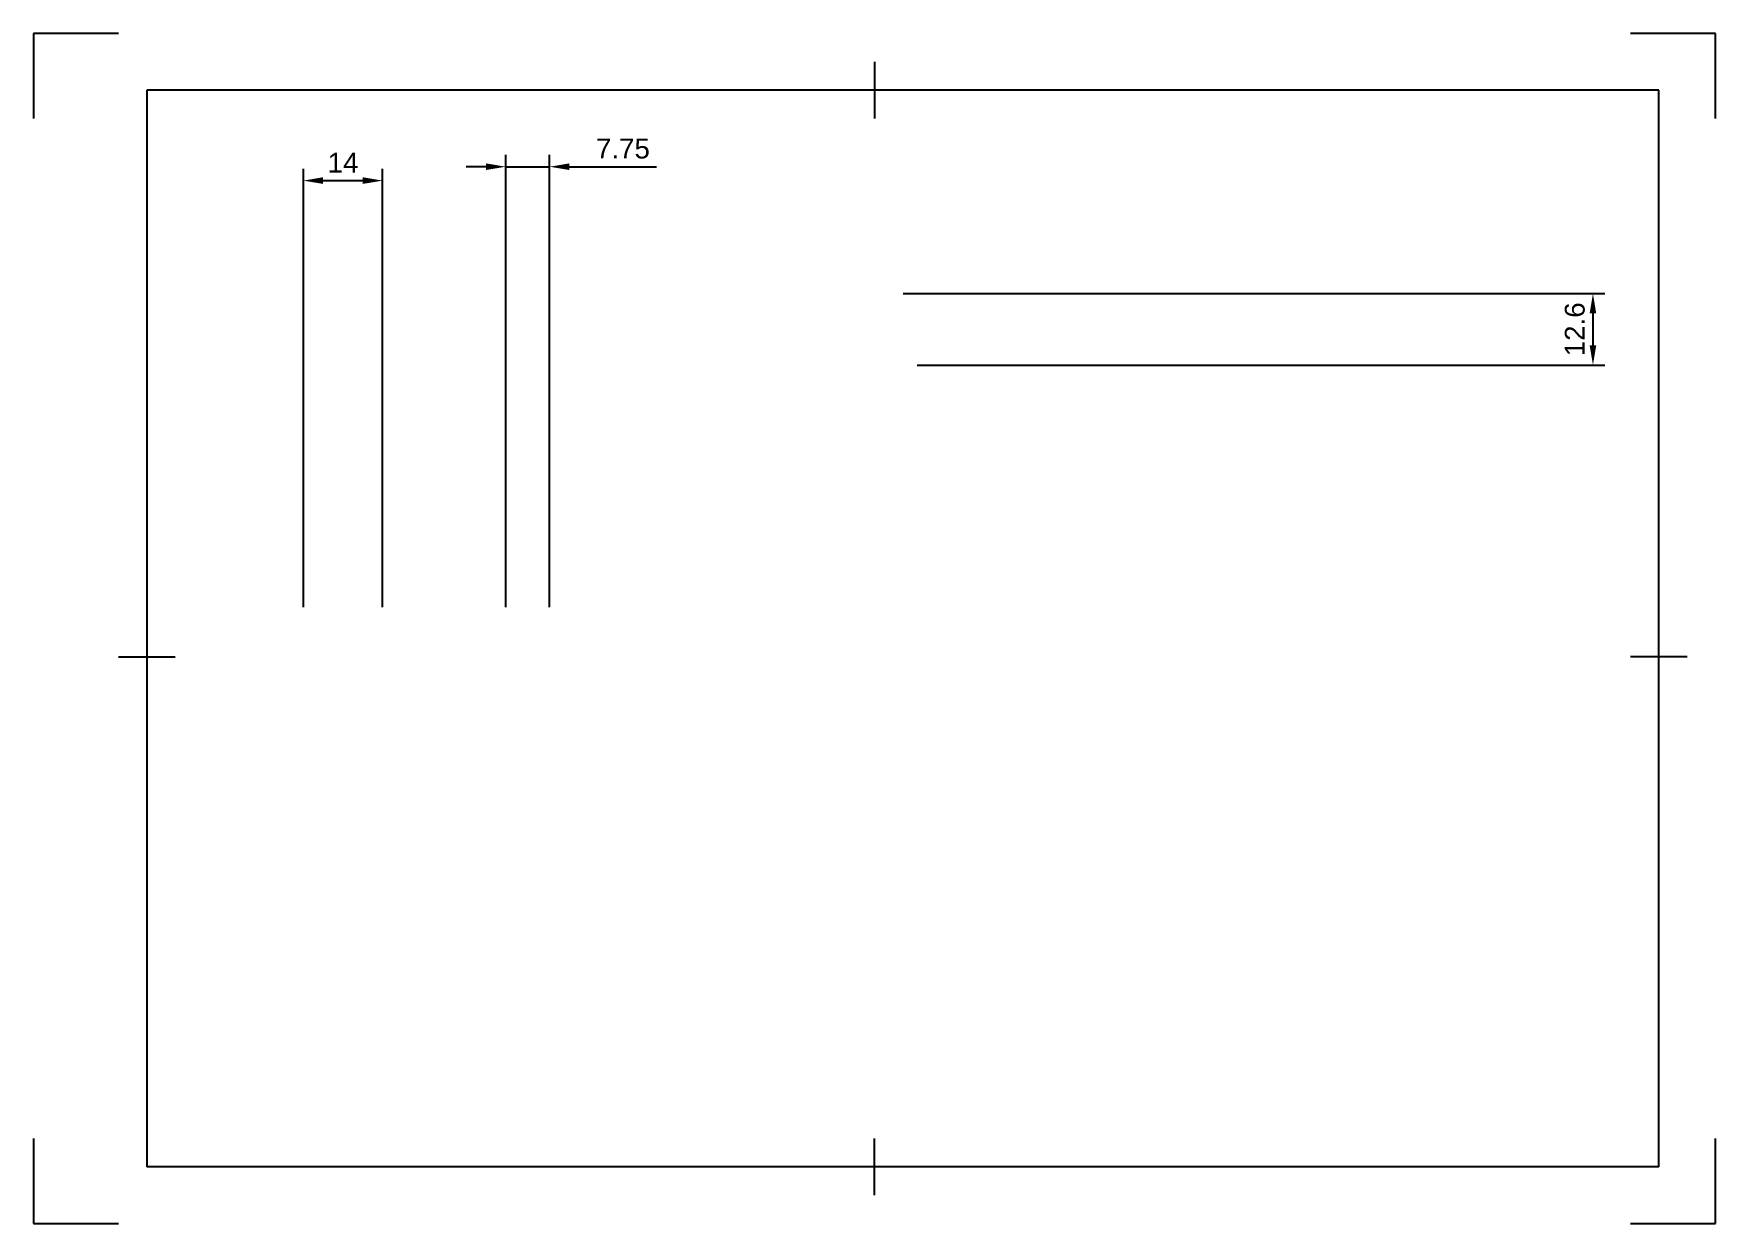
# Paper-space layout 'Sheet2' of a CAD drawing. Header units: millimetres. Extents: x 0 to 297, y 0 to 210.
import ezdxf

# ---------------------------------------------------------------- set-up
doc = ezdxf.new("R2010")
doc.units = ezdxf.units.MM
doc.header["$LTSCALE"] = 0.75
doc.layers.add('Border', color=7, linetype='Continuous', lineweight=25)
doc.layers.add('Dimensions', color=7, linetype='Continuous', lineweight=18)
doc.styles.get("Standard").update_dxf_attribs({"font": 'arial.ttf'})
doc.dimstyles.new('ISO-25', dxfattribs={"dimtxt": 3.5, "dimasz": 3.5, "dimexe": 2.1, "dimexo": 2.1, "dimgap": 1.4, "dimtad": 1, "dimzin": 12, "dimdsep": 46, "dimtxsty": 'Standard', "dimcen": 0, "dimclrd": 256, "dimclre": 256, "dimclrt": 256, "dimazin": 3, "dimtp": 0.1, "dimtm": 0.1, "dimtfac": 0.714286, "dimtmove": 0, "dimatfit": 3, "dimfxl": 1, "dimtzin": 12, "dimarcsym": 0})

# ---------------------------------------------------------------- blocks, each defined once
blk = doc.blocks.new('ISO_A4(L)_SHEET')
at = {"layer": 'Border'}
for p, q in [((148.5, 205), (148.5, 195)), ((287, 200), (20, 200)), ((20, 200), (20, 10)), ((287, 10), (287, 200)), ((15, 100), (25, 100)), ((292, 100), (282, 100)), ((148.5, 5), (148.5, 15)), ((287, 10), (20, 10))]:
    blk.add_line(p, q, dxfattribs=at)
at = {"layer": 'Defpoints'}
for p, q in [((0, 210), (0, 195)), ((15, 210), (0, 210)), ((297, 210), (282, 210)), ((297, 195), (297, 210)), ((0, 15), (0, 0)), ((297, 0), (297, 15)), ((0, 0), (15, 0)), ((282, 0), (297, 0))]:
    blk.add_line(p, q, dxfattribs=at)
blk = doc.blocks.new('*D35')
at = {"layer": 'Defpoints', "color": 0, "transparency": 16777216}
for p in [(151.47, 164.11), (153.95, 151.51), (275.38, 151.51)]:
    blk.add_point(p, dxfattribs=at)
at = {"layer": 'Dimensions', "lineweight": -2, "transparency": 16777216}
for p, q in [((153.57, 164.11), (277.48, 164.11)), ((275.38, 160.61), (275.38, 155.01)), ((156.05, 151.51), (277.48, 151.51))]:
    blk.add_line(p, q, dxfattribs=at)
at = {"layer": 'Dimensions', "transparency": 16777216}
for points in [[(274.8, 160.61), (275.96, 160.61), (275.38, 164.11)], [(274.8, 155.01), (275.96, 155.01), (275.38, 151.51)]]:
    blk.add_solid(points, dxfattribs=at)
at = {"layer": 'Dimensions', "transparency": 16777216, "insert": (272.19, 157.81), "char_height": 3.5, "attachment_point": 5, "rotation": 90}
blk.add_mtext('12.6', dxfattribs=at)
blk = doc.blocks.new('*D36')
at = {"layer": 'Defpoints', "color": 0, "transparency": 16777216}
for p in [(61.63, 184.06), (47.63, 106.65), (61.63, 106.65)]:
    blk.add_point(p, dxfattribs=at)
at = {"layer": 'Dimensions', "lineweight": -2, "transparency": 16777216}
for p, q in [((47.63, 108.75), (47.63, 186.16)), ((61.63, 108.75), (61.63, 186.16)), ((51.13, 184.06), (58.13, 184.06))]:
    blk.add_line(p, q, dxfattribs=at)
at = {"layer": 'Dimensions', "transparency": 16777216}
for points in [[(51.13, 184.65), (51.13, 183.48), (47.63, 184.06)], [(58.13, 184.65), (58.13, 183.48), (61.63, 184.06)]]:
    blk.add_solid(points, dxfattribs=at)
at = {"layer": 'Dimensions', "transparency": 16777216, "insert": (54.63, 187.22), "char_height": 3.5, "attachment_point": 5}
blk.add_mtext('14', dxfattribs=at)
blk = doc.blocks.new('*D37')
at = {"layer": 'Defpoints', "color": 0, "transparency": 16777216}
for p in [(91.13, 186.51), (83.38, 106.65), (91.13, 106.65)]:
    blk.add_point(p, dxfattribs=at)
at = {"layer": 'Dimensions', "lineweight": -2, "transparency": 16777216}
for p, q in [((83.38, 108.75), (83.38, 188.61)), ((91.13, 108.75), (91.13, 188.61)), ((79.88, 186.51), (76.38, 186.51)), ((83.38, 186.51), (91.13, 186.51)), ((94.63, 186.51), (110.02, 186.51))]:
    blk.add_line(p, q, dxfattribs=at)
at = {"layer": 'Dimensions', "transparency": 16777216}
for points in [[(79.88, 187.1), (79.88, 185.93), (83.38, 186.51)], [(94.63, 187.1), (94.63, 185.93), (91.13, 186.51)]]:
    blk.add_solid(points, dxfattribs=at)
at = {"layer": 'Dimensions', "transparency": 16777216, "insert": (104.07, 189.69), "char_height": 3.5, "attachment_point": 5}
blk.add_mtext('7.75', dxfattribs=at)

psp = doc.layouts.new('Sheet2')

# ---------------------------------------------------------------- block references
at = {"layer": 'Border'}
psp.add_blockref('ISO_A4(L)_SHEET', (0, 0), dxfattribs=at)

# ---------------------------------------------------------------- dimensions: what is measured, and where the dimension line sits
at = {"layer": 'Dimensions'}
dim = psp.add_linear_dim(base=(91.127, 186.513), p1=(83.377, 106.648), p2=(91.127, 106.648), dimstyle='ISO-25', override={"dimlfac": -1, "dimclrd": 256, "dimclre": 256}, dxfattribs=at)
dim.commit()
dim.dimension.update_dxf_attribs({"geometry": '*D37', "text_midpoint": (104.071, 189.693)})
for base, p1, p2, angle, picture, middle in [((61.627, 184.064), (47.627, 106.648), (61.627, 106.648), 180, '*D36', (54.627, 187.221)), ((275.38, 151.506), (151.465, 164.105), (153.946, 151.506), 270, '*D35', (272.193, 157.806))]:
    dim = psp.add_linear_dim(base=base, p1=p1, p2=p2, angle=angle, dimstyle='ISO-25', override={"dimlfac": -1, "dimclrd": 256, "dimclre": 256}, dxfattribs=at)
    dim.commit()
    dim.dimension.update_dxf_attribs({"geometry": picture, "text_midpoint": middle})

doc.saveas('drawing.dxf')
